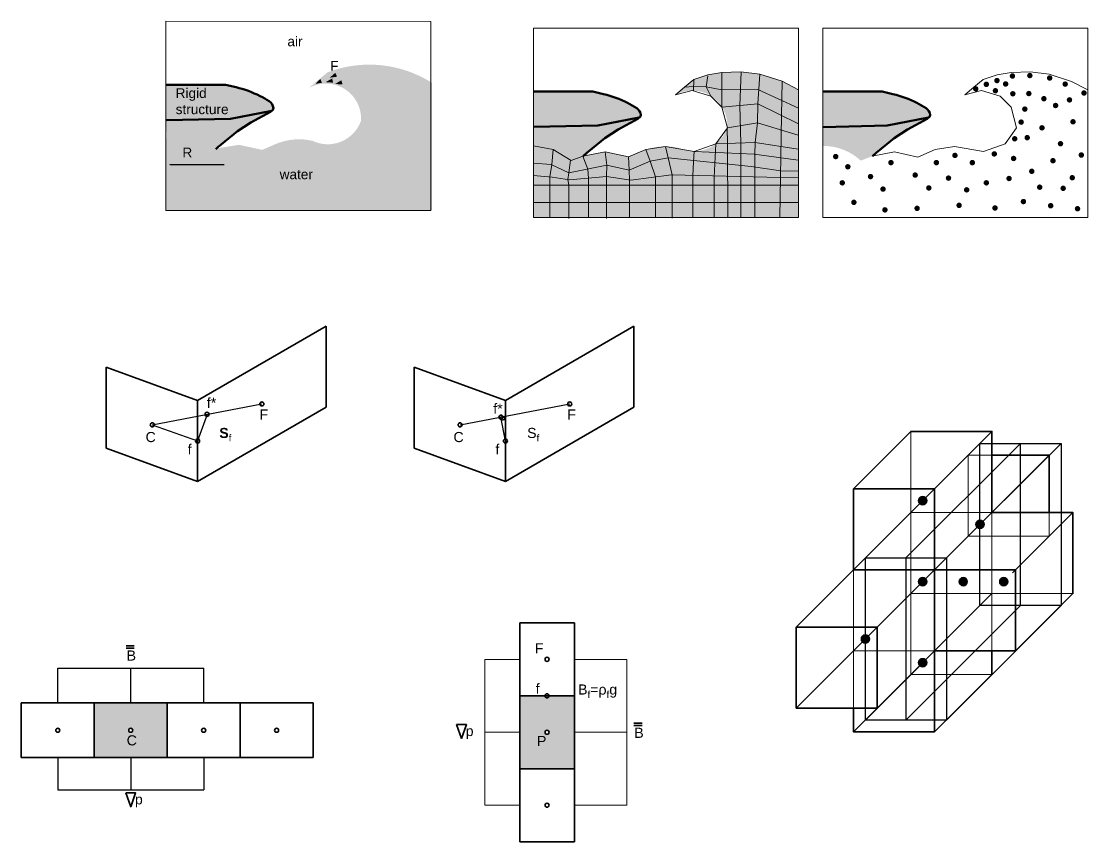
# Model space of a CAD drawing. Header units: millimetres. Extents: x -488.3 to -450.2, y 115.5 to 173.2.
# Drawn here: x -478.89 to -470.12, y 159.35 to 166.1 of the extents above; entities that cross this region are included whole.
import ezdxf

# ---------------------------------------------------------------- set-up
doc = ezdxf.new("R2010")
doc.units = ezdxf.units.MM
doc.linetypes.add('HIDDEN', pattern=[9.524999999999999, 6.35, -3.175])
doc.layers.get('0').update_dxf_attribs({"lineweight": 18})
for name, color, linetype, lineweight in [('CONTINUA FINA', 3, 'Continuous', 18), ('CONTINUA MEDIA', 2, 'Continuous', 25), ('CONTORNO', 4, 'Continuous', 35), ('HIDDED', 6, 'HIDDEN', 18), ('TEXTO', 7, 'Continuous', 15)]:
    doc.layers.add(name, color=color, linetype=linetype, lineweight=lineweight)
doc.styles.get("Standard").update_dxf_attribs({"font": 'arial.ttf'})

msp = doc.modelspace()

# ---------------------------------------------------------------- hatches: boundary and pattern name
at = {"true_color": 0x0000ff}
h = msp.add_hatch(color=5, dxfattribs=at)
h.dxf.hatch_style = 1
edge = h.paths.add_edge_path()
edge.add_line((-475.5148736361631, 164.5481384987381), (-475.5148736361631, 165.5969663026497))
edge.add_arc((-476.0311372687777, 164.7854491727824), 0.9618150500114173, 57.53666589878124, 110.9848109092121)
edge.add_line((-476.3755829026073, 165.6834722213531), (-476.5265814955756, 165.5566927857236))
edge.add_arc((-476.3884725391413, 165.301918485269), 0.2897999793296658, -2.9607769131728787, 118.4613925590049, ccw=False)
edge.add_arc((-476.373046688176, 165.3819897036573), 0.2900028335055259, 244.4997508238171, 340.86948430097294, ccw=False)
edge.add_arc((-476.6092662215535, 164.6416263193419), 0.4913981522174437, 76.90084715506292, 113.4776411006039)
edge.add_line((-476.8050349055356, 165.0923443757526), (-476.9120677102079, 165.0458548441806))
edge.add_line((-476.9120677102079, 165.0458548441806), (-477.1028654707616, 165.0876953535881))
edge.add_line((-477.1028654707616, 165.0876953535881), (-477.2688477010571, 165.0603913671267))
edge.add_line((-477.2688477010571, 165.0603913671267), (-477.3849567434644, 165.0157971950449))
edge.add_line((-477.3849567434643, 165.0157971950449), (-477.3934414295965, 165.0233299160907))
edge.add_arc((-477.6925727943278, 164.6861106940339), 0.4507730882501191, 48.42527082663566, 91.39214262918635)
edge.add_line((-477.7035243634111, 165.1367507280135), (-477.7062830218185, 164.5483021610714))
edge.add_line((-477.7062830218185, 164.5483021610714), (-475.5148736361631, 164.5481384987382))
h = msp.add_hatch(color=150)
h.dxf.hatch_style = 1
edge = h.paths.add_edge_path()
edge.add_line((-472.5017177362174, 164.490343176269), (-472.5017177362174, 165.5391709801805))
edge.add_arc((-473.017981368832, 164.7276538503132), 0.9618150500114174, 57.53666589878124, 110.9848109092121)
edge.add_line((-473.3624270026615, 165.6256768988839), (-473.5134255956298, 165.4988974632545))
edge.add_arc((-473.3753166391955, 165.2441231627999), 0.2897999793296681, -2.9607769131728787, 118.4613925590057, ccw=False)
edge.add_arc((-473.3598907882302, 165.3241943811881), 0.2900028335055218, 244.4997508238163, 340.86948430097254, ccw=False)
edge.add_arc((-473.5961103216078, 164.5838309968728), 0.4913981522174449, 76.90084715506241, 113.4776411006034)
edge.add_line((-473.7918790055898, 165.0345490532835), (-473.8989118102621, 164.9880595217114))
edge.add_line((-473.8989118102621, 164.9880595217114), (-474.0897095708158, 165.029900031119))
edge.add_line((-474.0897095708158, 165.029900031119), (-474.2556918011114, 165.0025960446576))
edge.add_line((-474.2556918011113, 165.0025960446576), (-474.3718008435186, 164.9580018725757))
edge.add_line((-474.3718008435185, 164.9580018725757), (-474.3802855296507, 164.9655345936215))
edge.add_arc((-474.6788863200573, 164.6291930050331), 0.4497644897561175, 48.4016428526304, 90.17463845869324)
edge.add_line((-474.6802572073428, 165.0789554055443), (-474.6830158657501, 164.4905068386023))
edge.add_line((-474.6830158657502, 164.4905068386022), (-472.5017177362174, 164.490343176269))
at = {"true_color": 0x000000}
h = msp.add_hatch(color=18, dxfattribs=at)
h.dxf.hatch_style = 1
h.set_gradient(color2=(99, 100, 102), name='INVHEMISPHERICAL')
h.paths.add_polyline_path([(-476.8344200735651, 165.3672717563641), (-476.8245260338463, 165.376464258587), (-476.819924156865, 165.3893337627614, 0.2222136878987205), (-476.8549071793058, 165.44582064047, 0.02818912165729172), (-476.9293575176617, 165.4887067146656, 0.05892586908149787), (-477.1273246652747, 165.5606415531633), (-477.2147805307893, 165.5811942343921), (-477.7052749749919, 165.5811942343921), (-477.7010587586905, 165.2903952813028), (-477.1737899123131, 165.3016825226682)])
h.paths.add_polyline_path([(-477.1165516674454, 165.1989628600666), (-477.0061099309196, 165.2706823030385), (-476.8443141132839, 165.3580792541412), (-476.8344200735651, 165.3672717563641), (-477.1737899123131, 165.3016825226682), (-477.7010587586905, 165.2903952813028), (-477.6987983940955, 165.1344944425283, -0.1835286250944142), (-477.4002060456071, 165.0210736306055), (-477.3917213594749, 165.0135409095597), (-477.2949638241356, 165.0507027196279, -0.01627675426182498), (-477.2512526590475, 165.0888680961122)])
h = msp.add_hatch(color=18, dxfattribs=at)
h.dxf.hatch_style = 1
h.set_gradient(color2=(99, 100, 102), name='INVHEMISPHERICAL')
h.paths.add_polyline_path([(-473.8111529174968, 165.3111600293387), (-473.801258877778, 165.3203525315615), (-473.7966570007967, 165.333222035736, 0.2222136878987205), (-473.8316400232375, 165.3897089134446, 0.02818912165729172), (-473.9060903615934, 165.4325949876402, 0.05892586908149787), (-474.1040575092064, 165.5045298261379), (-474.191513374721, 165.5250825073667), (-474.6820078189235, 165.5250825073667), (-474.6777916026222, 165.2342835542774), (-474.1505227562447, 165.2455707956427)])
h.paths.add_polyline_path([(-474.093284511377, 165.1428511330412), (-473.9828427748512, 165.214570576013), (-473.8210469572155, 165.3019675271158), (-473.8111529174968, 165.3111600293387), (-474.1505227562447, 165.2455707956427), (-474.6777916026222, 165.2342835542774), (-474.6755312380272, 165.0783827155029, -0.1835286250944142), (-474.3769388895388, 164.9649619035801), (-474.3684542034066, 164.9574291825343), (-474.2716966680672, 164.9945909926025, -0.01627675426182498), (-474.2279855029792, 165.0327563690867)])
h = msp.add_hatch(color=18, dxfattribs=at)
h.dxf.hatch_style = 1
h.set_gradient(color2=(99, 100, 102), name='INVHEMISPHERICAL')
h.paths.add_polyline_path([(-471.4312341171677, 165.3109771438529), (-471.4213400774489, 165.3201696460757), (-471.4167382004676, 165.3330391502502, 0.2222136878987205), (-471.4517212229084, 165.3895260279588, 0.02818912165729172), (-471.5261715612643, 165.4324121021544, 0.05892586908149787), (-471.7241387088773, 165.5043469406521), (-471.8115945743919, 165.5248996218809), (-472.3020890185944, 165.5248996218809), (-472.2978728022931, 165.2341006687916), (-471.7706039559156, 165.2453879101569)])
h.paths.add_polyline_path([(-471.7133657110479, 165.1426682475554), (-471.6029239745221, 165.2143876905272), (-471.4411281568864, 165.30178464163), (-471.4312341171677, 165.3109771438529), (-471.7706039559156, 165.2453879101569), (-472.2978728022931, 165.2341006687916), (-472.2956124376981, 165.0781998300171, -0.1835286250944142), (-471.9970200892097, 164.9647790180943), (-471.9885354030775, 164.9572462970485), (-471.8917778677381, 164.9944081071167, -0.01627675426182498), (-471.84806670265, 165.0325734836009)])
at = {"layer": 'CONTINUA FINA', "true_color": 0x636466}
h = msp.add_hatch(dxfattribs=at)
h.set_pattern_fill('ANGLE', color=251)
h.set_pattern_definition([(0, (0, 0), (0, 6.985), [5.08, -1.905]), (90, (0, 0), (-6.985, 4.277078946022131e-16), [5.08, -1.905])])
h.paths.add_polyline_path([(-476.9817397649296, 163.3464585761159), (-477.3327499700739, 163.3464585761159, -0.05038204448483778), (-477.3317397649296, 163.3364585761159, -0.05038204448498319), (-477.3327499700739, 163.3264585761159), (-476.9817397649296, 163.3264585761159)])
at = {"layer": 'CONTINUA FINA', "true_color": 0x000000}
h = msp.add_hatch(dxfattribs=at)
h.set_pattern_fill('ANGLE', color=18)
h.set_pattern_definition([(0, (0.0949248053080396, 0.682998337902859), (0, 6.985), [5.08, -1.905]), (90, (0.0949248053080396, 0.682998337902859), (-6.985, 4.277078946022131e-16), [5.08, -1.905])])
h.paths.add_polyline_path([(-474.9177964914374, 162.8268992505718), (-474.9227924280262, 162.8530937486336), (-474.948986926088, 162.848097812045), (-474.9439909894992, 162.8219033139831)])
at = {"layer": 'CONTINUA FINA'}
h = msp.add_hatch(color=0, dxfattribs=at)
h.dxf.hatch_style = 1
h.paths.add_polyline_path([(-471.5123272123652, 162.1600636287475, 1), (-471.4456605456984, 162.1600636287475, 1)])
h = msp.add_hatch(color=0, dxfattribs=at)
h.dxf.hatch_style = 1
h.paths.add_polyline_path([(-471.0409226915742, 161.9648014828718, 1), (-470.9742560249074, 161.9648014828718, 1)])
h = msp.add_hatch(color=0, dxfattribs=at)
h.dxf.hatch_style = 1
h.paths.add_polyline_path([(-471.5123272123652, 161.4933969620808, 1), (-471.4456605456984, 161.4933969620808, 1)])
h = msp.add_hatch(color=0, dxfattribs=at)
h.dxf.hatch_style = 1
h.paths.add_polyline_path([(-471.1789938790318, 161.4933969620808, 1), (-471.1123272123652, 161.4933969620808, 1)])
h = msp.add_hatch(color=0, dxfattribs=at)
h.dxf.hatch_style = 1
h.paths.add_polyline_path([(-470.8456605456985, 161.4933969620808, 1), (-470.7789938790318, 161.4933969620808, 1)])
h = msp.add_hatch(color=0, dxfattribs=at)
h.dxf.hatch_style = 1
h.paths.add_polyline_path([(-471.9837317331562, 161.0219924412898, 1), (-471.9170650664896, 161.0219924412898, 1)])
h = msp.add_hatch(color=0, dxfattribs=at)
h.dxf.hatch_style = 1
h.paths.add_polyline_path([(-471.5123272123652, 160.8267302954142, 1), (-471.4456605456984, 160.8267302954142, 1)])
h = msp.add_hatch(color=256, dxfattribs=at)
h.dxf.hatch_style = 1
h.set_gradient(color1=(173, 221, 247))
h.paths.add_polyline_path([(-474.3439916841851, 159.9545931659102), (-474.3439916841851, 160.5545931659101), (-474.793991684185, 160.5545931659101), (-474.793991684185, 159.9545931659102)])
h.paths.add_polyline_path([(-474.5856583508518, 160.2545931659102, -1), (-474.5523250175185, 160.2545931659102, -1)], flags=16)
h = msp.add_hatch(color=256, dxfattribs=at)
h.dxf.hatch_style = 1
h.set_gradient(color1=(173, 221, 247))
h.paths.add_polyline_path([(-477.6939413342833, 160.4962824361707), (-478.2939413342833, 160.4962824361707), (-478.2939413342833, 160.0462824361707), (-477.6939413342833, 160.0462824361707)])
h.paths.add_polyline_path([(-478.01060800095, 160.2712824361707, -1), (-477.9772746676167, 160.2712824361707, -1)], flags=16)
at = {"layer": 'CONTINUA FINA', "true_color": 0x000000}
h = msp.add_hatch(dxfattribs=at)
h.set_pattern_fill('ANGLE', color=18)
h.set_pattern_definition([(0, (-1.886791051955697, -1.836731272484684), (0, 6.985), [5.08, -1.905]), (90, (-1.886791051955697, -1.836731272484684), (-6.985, 4.277078946022131e-16), [5.08, -1.905])])
h.paths.add_polyline_path([(-476.6373818274145, 160.352065847068), (-476.6570277009608, 160.3483188946265), (-476.6532807485193, 160.3286730210801), (-476.6336348749729, 160.3324199735216)])
at = {"layer": 'CONTORNO'}
h = msp.add_hatch(color=150, dxfattribs=at)
h.dxf.hatch_style = 1
h.paths.add_polyline_path([(-470.8907067478069, 165.6162455820458, 1), (-470.845706747807, 165.6162455820458, 1)])
h = msp.add_hatch(color=150, dxfattribs=at)
h.dxf.hatch_style = 1
h.paths.add_polyline_path([(-470.7630649474505, 165.6535790483533, 1), (-470.7180649474506, 165.6535790483533, 1)])
h = msp.add_hatch(color=150, dxfattribs=at)
h.dxf.hatch_style = 1
h.paths.add_polyline_path([(-470.6201451702263, 165.6573203621539, 1), (-470.5751451702264, 165.6573203621539, 1)])
h = msp.add_hatch(color=150, dxfattribs=at)
h.dxf.hatch_style = 1
h.paths.add_polyline_path([(-470.4566925556148, 165.6373603232385, 1), (-470.4116925556149, 165.6373603232385, 1)])
h = msp.add_hatch(color=150, dxfattribs=at)
h.dxf.hatch_style = 1
h.paths.add_polyline_path([(-471.0650468438972, 165.5478009278336, 1), (-471.0200468438973, 165.5478009278336, 1)])
h = msp.add_hatch(color=150, dxfattribs=at)
h.dxf.hatch_style = 1
h.paths.add_polyline_path([(-470.977876795852, 165.5851343941411, 1), (-470.9328767958521, 165.5851343941411, 1)])
h = msp.add_hatch(color=150, dxfattribs=at)
h.dxf.hatch_style = 1
h.paths.add_polyline_path([(-470.9031596006714, 165.5322453168722, 1), (-470.8581596006715, 165.5322453168722, 1)])
h = msp.add_hatch(color=150, dxfattribs=at)
h.dxf.hatch_style = 1
h.paths.add_polyline_path([(-470.8191028243376, 165.5882454823153, 1), (-470.7741028243377, 165.5882454823153, 1)])
h = msp.add_hatch(color=150, dxfattribs=at)
h.dxf.hatch_style = 1
h.paths.add_polyline_path([(-470.6282786186514, 165.5093479950225, 1), (-470.5832786186515, 165.5093479950225, 1)])
h = msp.add_hatch(color=150, dxfattribs=at)
h.dxf.hatch_style = 1
h.paths.add_polyline_path([(-470.3292553325487, 165.5868670022598, 1), (-470.2842553325489, 165.5868670022598, 1)])
h = msp.add_hatch(color=150, dxfattribs=at)
h.dxf.hatch_style = 1
h.paths.add_polyline_path([(-470.1746671231458, 165.5135785837185, 1), (-470.1296671231459, 165.5135785837185, 1)])
h = msp.add_hatch(color=150, dxfattribs=at)
h.dxf.hatch_style = 1
h.paths.add_polyline_path([(-470.7599516757392, 165.5073563393339, 1), (-470.7149516757393, 165.5073563393339, 1)])
h = msp.add_hatch(color=150, dxfattribs=at)
h.dxf.hatch_style = 1
h.paths.add_polyline_path([(-470.5046679970328, 165.4669117848523, 1), (-470.4596679970329, 165.4669117848523, 1)])
h = msp.add_hatch(color=150, dxfattribs=at)
h.dxf.hatch_style = 1
h.paths.add_polyline_path([(-470.2939450571074, 165.4572168296093, 1), (-470.2489450571075, 165.4572168296093, 1)])
h = msp.add_hatch(color=150, dxfattribs=at)
h.dxf.hatch_style = 1
h.paths.add_polyline_path([(-470.661319513477, 165.3812105698161, 1), (-470.6163195134772, 165.3812105698161, 1)])
h = msp.add_hatch(color=150, dxfattribs=at)
h.dxf.hatch_style = 1
h.paths.add_polyline_path([(-470.4081583678345, 165.4109115853911, 1), (-470.3631583678346, 165.4109115853911, 1)])
h = msp.add_hatch(color=150, dxfattribs=at)
h.dxf.hatch_style = 1
h.paths.add_polyline_path([(-470.6914609459876, 165.2740222769667, 1), (-470.6464609459877, 165.2740222769667, 1)])
h = msp.add_hatch(color=150, dxfattribs=at)
h.dxf.hatch_style = 1
h.paths.add_polyline_path([(-470.2649504429023, 165.277133399159, 1), (-470.2199504429024, 165.277133399159, 1)])
h = msp.add_hatch(color=150, dxfattribs=at)
h.dxf.hatch_style = 1
h.paths.add_polyline_path([(-470.5202341216086, 165.2273554440824, 1), (-470.4752341216088, 165.2273554440824, 1)])
h = msp.add_hatch(color=150, dxfattribs=at)
h.dxf.hatch_style = 1
h.paths.add_polyline_path([(-470.7443856291569, 165.1371329345242, 1), (-470.6993856291571, 165.1371329345242, 1)])
h = msp.add_hatch(color=150, dxfattribs=at)
h.dxf.hatch_style = 1
h.paths.add_polyline_path([(-470.6416495345296, 165.1464663011011, 1), (-470.5966495345297, 165.1464663011011, 1)])
h = msp.add_hatch(color=150, dxfattribs=at)
h.dxf.hatch_style = 1
h.paths.add_polyline_path([(-470.3676865375296, 165.0966883800426, 1), (-470.3226865375298, 165.0966883800426, 1)])
h = msp.add_hatch(color=150, dxfattribs=at)
h.dxf.hatch_style = 1
h.paths.add_polyline_path([(-472.2169366307903, 164.9909102595229, 1), (-472.1719366307905, 164.9909102595229, 1)])
h = msp.add_hatch(color=150, dxfattribs=at)
h.dxf.hatch_style = 1
h.paths.add_polyline_path([(-471.2362736682761, 165.0002436260998, 1), (-471.1912736682762, 165.0002436260998, 1)])
h = msp.add_hatch(color=150, dxfattribs=at)
h.dxf.hatch_style = 1
h.paths.add_polyline_path([(-470.9124992598182, 165.012688114869, 1), (-470.8674992598183, 165.012688114869, 1)])
h = msp.add_hatch(color=150, dxfattribs=at)
h.dxf.hatch_style = 1
h.paths.add_polyline_path([(-470.1964596351571, 165.0033547482921, 1), (-470.1514596351572, 165.0033547482921, 1)])
h = msp.add_hatch(color=150, dxfattribs=at)
h.dxf.hatch_style = 1
h.paths.add_polyline_path([(-472.1173137298807, 164.9069099943493, 1), (-472.0723137298808, 164.9069099943493, 1)])
h = msp.add_hatch(color=150, dxfattribs=at)
h.dxf.hatch_style = 1
h.paths.add_polyline_path([(-471.7624071502647, 164.9411323384645, 1), (-471.7174071502648, 164.9411323384645, 1)])
h = msp.add_hatch(color=150, dxfattribs=at)
h.dxf.hatch_style = 1
h.paths.add_polyline_path([(-471.3888212523551, 164.9411323384645, 1), (-471.3438212523552, 164.9411323384645, 1)])
h = msp.add_hatch(color=150, dxfattribs=at)
h.dxf.hatch_style = 1
h.paths.add_polyline_path([(-471.0930658213375, 164.9411323384645, 1), (-471.0480658213376, 164.9411323384645, 1)])
h = msp.add_hatch(color=150, dxfattribs=at)
h.dxf.hatch_style = 1
h.paths.add_polyline_path([(-470.7537252883037, 164.9753546485615, 1), (-470.7087252883039, 164.9753546485615, 1)])
h = msp.add_hatch(color=150, dxfattribs=at)
h.dxf.hatch_style = 1
h.paths.add_polyline_path([(-470.4299508018522, 164.9566879154078, 1), (-470.3849508018523, 164.9566879154078, 1)])
h = msp.add_hatch(color=150, dxfattribs=at)
h.dxf.hatch_style = 1
h.paths.add_polyline_path([(-471.9305207809259, 164.826020851368, 1), (-471.885520780926, 164.826020851368, 1)])
h = msp.add_hatch(color=150, dxfattribs=at)
h.dxf.hatch_style = 1
h.paths.add_polyline_path([(-471.5631613484454, 164.8384653401371, 1), (-471.5181613484455, 164.8384653401371, 1)])
h = msp.add_hatch(color=150, dxfattribs=at)
h.dxf.hatch_style = 1
h.paths.add_polyline_path([(-471.2891983514454, 164.8135763625988, 1), (-471.2441983514456, 164.8135763625988, 1)])
h = msp.add_hatch(color=150, dxfattribs=at)
h.dxf.hatch_style = 1
h.paths.add_polyline_path([(-470.7910838468972, 164.8104652404065, 1), (-470.7460838468974, 164.8104652404065, 1)])
h = msp.add_hatch(color=150, dxfattribs=at)
h.dxf.hatch_style = 1
h.paths.add_polyline_path([(-470.6042908979424, 164.8695765280419, 1), (-470.5592908979426, 164.8695765280419, 1)])
h = msp.add_hatch(color=150, dxfattribs=at)
h.dxf.hatch_style = 1
h.paths.add_polyline_path([(-470.2711768303377, 164.8166874847911, 1), (-470.2261768303379, 164.8166874847911, 1)])
h = msp.add_hatch(color=150, dxfattribs=at)
h.dxf.hatch_style = 1
h.paths.add_polyline_path([(-472.1629968187686, 164.7749571457034, 1), (-472.1179968187687, 164.7749571457034, 1)])
h = msp.add_hatch(color=150, dxfattribs=at)
h.dxf.hatch_style = 1
h.paths.add_polyline_path([(-472.1629968187686, 164.7749571457034, 1), (-472.1179968187687, 164.7749571457034, 1)])
h = msp.add_hatch(color=150, dxfattribs=at)
h.dxf.hatch_style = 1
h.paths.add_polyline_path([(-471.8277846862985, 164.7233538530406, 1), (-471.7827846862987, 164.7233538530406, 1)])
h = msp.add_hatch(color=150, dxfattribs=at)
h.dxf.hatch_style = 1
h.paths.add_polyline_path([(-471.4510855946712, 164.7326872196174, 1), (-471.4060855946714, 164.7326872196174, 1)])
h = msp.add_hatch(color=150, dxfattribs=at)
h.dxf.hatch_style = 1
h.paths.add_polyline_path([(-470.9779447744584, 164.7748577251108, 1), (-470.9329447744586, 164.7748577251108, 1)])
h = msp.add_hatch(color=150, dxfattribs=at)
h.dxf.hatch_style = 1
h.paths.add_polyline_path([(-470.9779447744584, 164.7748577251108, 1), (-470.9329447744586, 164.7748577251108, 1)])
h = msp.add_hatch(color=150, dxfattribs=at)
h.dxf.hatch_style = 1
h.paths.add_polyline_path([(-470.9779447744584, 164.7748577251108, 1), (-470.9329447744586, 164.7748577251108, 1)])
h = msp.add_hatch(color=150, dxfattribs=at)
h.dxf.hatch_style = 1
h.paths.add_polyline_path([(-470.5389133619086, 164.738909464002, 1), (-470.4939133619087, 164.738909464002, 1)])
h = msp.add_hatch(color=150, dxfattribs=at)
h.dxf.hatch_style = 1
h.paths.add_polyline_path([(-470.3458940255184, 164.7295760974252, 1), (-470.3008940255185, 164.7295760974252, 1)])
h = msp.add_hatch(color=150, dxfattribs=at)
h.dxf.hatch_style = 1
h.paths.add_polyline_path([(-471.1397640390778, 164.717131608656, 1), (-471.0947640390779, 164.717131608656, 1)])
h = msp.add_hatch(color=150, dxfattribs=at)
h.dxf.hatch_style = 1
h.paths.add_polyline_path([(-472.0675023184227, 164.6144646103287, 1), (-472.0225023184228, 164.6144646103287, 1)])
h = msp.add_hatch(color=150, dxfattribs=at)
h.dxf.hatch_style = 1
h.paths.add_polyline_path([(-471.8122186397163, 164.552242200501, 1), (-471.7672186397164, 164.552242200501, 1)])
h = msp.add_hatch(color=150, dxfattribs=at)
h.dxf.hatch_style = 1
h.paths.add_polyline_path([(-471.5475953018632, 164.5646866892702, 1), (-471.5025953018633, 164.5646866892702, 1)])
h = msp.add_hatch(color=150, dxfattribs=at)
h.dxf.hatch_style = 1
h.paths.add_polyline_path([(-471.2020283034003, 164.5895756668085, 1), (-471.1570283034004, 164.5895756668085, 1)])
h = msp.add_hatch(color=150, dxfattribs=at)
h.dxf.hatch_style = 1
h.paths.add_polyline_path([(-470.9062728723827, 164.5677978114625, 1), (-470.8612728723829, 164.5677978114625, 1)])
h = msp.add_hatch(color=150, dxfattribs=at)
h.dxf.hatch_style = 1
h.paths.add_polyline_path([(-470.672781627694, 164.6206868547133, 1), (-470.6277816276942, 164.6206868547133, 1)])
h = msp.add_hatch(color=150, dxfattribs=at)
h.dxf.hatch_style = 1
h.paths.add_polyline_path([(-470.4486301201457, 164.5864645446162, 1), (-470.4036301201459, 164.5864645446162, 1)])
h = msp.add_hatch(color=150, dxfattribs=at)
h.dxf.hatch_style = 1
h.paths.add_polyline_path([(-470.2275918063151, 164.5615755670779, 1), (-470.1825918063153, 164.5615755670779, 1)])

# ---------------------------------------------------------------- linework, layer by layer
at = {"color": 18, "true_color": 0x000000}
for p, q in [((-472.8179245805596, 165.6678783385816), (-472.8362189479701, 165.4254508382611)), ((-473.3643433118525, 165.5683784098378), (-473.4379262991457, 165.5617144910278)), ((-473.2592746047007, 165.5648289820163), (-473.3643433118525, 165.5683784098378)), ((-473.1304245805596, 165.5403967783693), (-473.2592746047007, 165.5648289820163))]:
    msp.add_line(p, q, dxfattribs=at)
for points in [[(-477.7049036926148, 166.1034808753908), (-475.5249848922857, 166.103297989905), (-475.5249848922857, 164.5458629901004), (-477.7049036926148, 164.5460458755862)], [(-474.6816365365465, 166.0473691483654), (-472.5017177362174, 166.0471862628796), (-472.5017177362174, 164.489751263075), (-474.6816365365465, 164.4899341485608)], [(-472.3017177362174, 166.0471862628796), (-470.1217989358883, 166.0470033773938), (-470.1217989358883, 164.4895683775892), (-472.3017177362174, 164.489751263075)]]:
    msp.add_lwpolyline(points, close=True, dxfattribs=at)
for points in [[(-473.3624270026615, 165.6251042088425), (-473.4379262991457, 165.5617144910278), (-473.5134255956298, 165.498324773213)], [(-473.3624270026615, 165.6251042088425), (-473.3655322067499, 165.5331852305158)], [(-472.5017177362174, 165.5391709801805), (-472.6346078698189, 165.609833514377), (-472.8179245805596, 165.668451028623), (-472.9737299345503, 165.6884439640115), (-473.1304245805596, 165.6828580132075), (-473.2452769390692, 165.6622132235695), (-473.3624270026615, 165.6256768988839)], [(-473.2206764802774, 165.4886432088182), (-473.2592746047007, 165.5648289820163), (-473.2464257916106, 165.6536947660043)], [(-473.1304245805596, 165.6822853231661), (-473.1304245805596, 165.3985082335726)], [(-472.9735852641525, 165.6878646152332), (-472.9833217642649, 165.4119795359168)], [(-473.5134255956298, 165.498324773213), (-473.3753166391955, 165.5333504520881), (-473.2206764802774, 165.4886432088182), (-473.1304245805596, 165.3985082335726), (-473.0859035056035, 165.228581634328), (-473.1799592312549, 165.0961875726736), (-473.3598907882302, 165.0336188576412), (-473.5961103216078, 165.0746564590488), (-473.7554245805596, 165.0481143177609), (-473.8989118102621, 164.98748683167), (-474.0897095708158, 165.0293273410775), (-474.2750433081792, 164.9945909926025)], [(-473.1304245805596, 165.5403967783693), (-472.8362189479701, 165.5432639065465), (-472.5011166273006, 165.3894520754646)], [(-472.6346078698189, 165.6092608243356), (-472.63924895406, 165.3276910987684), (-472.653071609038, 164.4890850820184)], [(-473.1304245805596, 165.3985082335726), (-472.8362189479701, 165.4254508382611), (-472.5017625257221, 165.2594541193623)], [(-472.9833217642649, 165.4119795359168), (-472.9742261256544, 165.1022287979208), (-472.9742261256544, 164.4898204154227)], [(-472.8362189479701, 165.4254508382611), (-472.8369833524013, 165.2671601451154), (-472.8563885326357, 165.1056890258698), (-472.8608132197714, 165.0104357909569), (-472.8608132197714, 164.4898204154227)], [(-473.0886557981494, 165.2281550744601), (-473.0848626528072, 165.0989800248118), (-473.0820190335296, 164.4870916413871)], [(-473.0859035056035, 165.2285816343281), (-472.8369833524013, 165.2671601451154), (-472.5022190925197, 165.1675623473266)], [(-473.1799592312549, 165.0961875726735), (-473.1948352226632, 164.8215942077772), (-473.1948352226632, 164.4898204154227)], [(-473.1799592312549, 165.0961875726735), (-472.8563885326357, 165.1056890258698), (-472.5027955704284, 165.0515364408274)], [(-474.6816365365465, 165.0783827155029), (-474.5191737210603, 165.0490724311324), (-474.3718008435185, 164.9574291825343), (-474.2750433081792, 164.9945909926025)], [(-474.5191737210603, 165.0490724311324), (-474.5294295792191, 164.9244120333738), (-474.5451484704316, 164.8241038084434), (-474.5451484704316, 164.7557066400803), (-474.5451484704316, 164.6131211817116), (-474.5451484704316, 164.4898204154227)], [(-474.0897095708158, 165.0293273410775), (-474.0783033088874, 164.9194888407511), (-474.0797026555106, 164.8267145438689), (-474.0797026555106, 164.7557066400803), (-474.0797026555106, 164.6131211817116), (-474.079095426297, 164.4824579439212)], [(-473.7554245805596, 165.0481143177609), (-473.7218776848107, 164.9523567200505), (-473.6766292409809, 164.8231977566184), (-473.6766292409809, 164.7557066400803), (-473.6766292409809, 164.6131211817116), (-473.6766292409809, 164.4898204154227)], [(-473.5961103216078, 165.0746564590488), (-473.5738240084419, 164.9797466194666), (-473.5410921014223, 164.8403525428718), (-473.5410921014223, 164.7557066400803), (-473.5410921014223, 164.6131211817116), (-473.5404965044651, 164.4849609662346)], [(-473.3598907882302, 165.0336188576412), (-473.3638675695228, 164.9480079949868), (-473.3693006772415, 164.8310458076159), (-473.3693006772415, 164.7557066400803), (-473.3693006772415, 164.6131211817116), (-473.3693006772415, 164.4898204154227)], [(-473.3598907882302, 165.0336188576412), (-472.8650387266847, 165.0106320734884), (-472.5032458739641, 164.9609052559042)], [(-474.6801127337573, 164.9368087935932), (-474.5361730422724, 164.9249668206344), (-474.3908611617326, 164.8564920422974), (-474.0783033088874, 164.9194888407511), (-473.894607111341, 164.8784039618303), (-473.7218776848107, 164.9523567200505), (-473.5738240084419, 164.9797466194666), (-472.8911968332278, 164.9080361721923), (-472.6467353480526, 164.8734994072323), (-472.5036948929094, 164.8705326165067)], [(-474.3760431865847, 164.9611955430572), (-474.3908611617326, 164.8564920422974), (-474.3986928707504, 164.8011533510862), (-474.3906552891618, 164.7557066400803), (-474.3893787235198, 164.4810159692255)], [(-474.2750433081792, 164.9945909926025), (-474.23458223531, 164.8879904415243), (-474.2277228499794, 164.8131482908721), (-474.2277228499794, 164.7557066400803), (-474.2277228499794, 164.6131211817116), (-474.2277228499794, 164.4898204154227)], [(-473.8989118102621, 164.98748683167), (-473.894607111341, 164.8784039618303), (-473.8914333685111, 164.7979799920294), (-473.8914333685111, 164.7557066400803), (-473.8914333685111, 164.6131211817116), (-473.8914333685111, 164.4898204154227)], [(-474.6810105764882, 164.8338727784145), (-474.5262263017647, 164.8211385928693), (-474.3838968628934, 164.7988347292778), (-474.0797026555106, 164.8267145438689), (-473.8787669528512, 164.7960467835746), (-473.5466649746296, 164.8406544511644), (-472.6488798039555, 164.8178756898684), (-472.5039723861586, 164.8146824177235)], [(-474.6816923679775, 164.7557066400803), (-472.5042654089324, 164.7557066400803)], [(-474.6829360465588, 164.6131211817116), (-472.5049738487053, 164.6131211817116)]]:
    msp.add_lwpolyline(points, dxfattribs=at)
at = {"color": 150, "linetype": 'HIDDEN'}
for points in [[(-470.9825082023324, 165.6249213233567), (-471.0580074988166, 165.561531605542), (-471.1335067953007, 165.4981418877272)], [(-470.1217989358883, 165.5389880946947), (-470.2546890694898, 165.6096506288912), (-470.4380057802305, 165.6682681431372), (-470.5938111342212, 165.6882610785257), (-470.7505057802305, 165.6826751277217), (-470.8653581387401, 165.6620303380837), (-470.9825082023324, 165.6254940133981)], [(-471.1335067953007, 165.4981418877272), (-470.9953978388664, 165.5331675666023), (-470.8407576799483, 165.4884603233324), (-470.7505057802305, 165.3983253480868), (-470.7059847052744, 165.2283987488422), (-470.8000404309258, 165.0960046871878), (-470.9799719879011, 165.0334359721554), (-471.2161915212787, 165.074473573563), (-471.3755057802305, 165.0479314322751), (-471.518993009933, 164.9873039461842), (-471.7097907704867, 165.0291444555917), (-471.8951245078501, 164.9944081071167)]]:
    msp.add_lwpolyline(points, dxfattribs=at)
at = {"color": 18, "lineweight": 50, "true_color": 0x000000}
for points in [[(-477.2147805307893, 165.5811942343921), (-477.7052749749919, 165.5811942343921)], [(-474.191513374721, 165.5250825073667), (-474.6820078189235, 165.5250825073667)], [(-471.8115945743919, 165.5248996218809), (-472.3020890185944, 165.5248996218809)], [(-476.8344200735651, 165.3672717563641), (-476.8344200735651, 165.3672717563641), (-477.1737899123131, 165.3016825226682), (-477.7010572213266, 165.2902892469368), (-477.7010572213266, 165.2902892469368)], [(-473.8111529174968, 165.3111600293387), (-473.8111529174968, 165.3111600293387), (-474.1505227562447, 165.2455707956427), (-474.6777900652583, 165.2341775199114), (-474.6777900652583, 165.2341775199114)], [(-471.4312341171677, 165.3109771438529), (-471.4312341171677, 165.3109771438529), (-471.7706039559156, 165.2453879101569), (-472.2978712649291, 165.2339946344256), (-472.2978712649291, 165.2339946344256)]]:
    msp.add_lwpolyline(points, dxfattribs=at)
for points in [[(-477.2147805307893, 165.5811942343921), (-477.1273246652747, 165.5606415531633, -0.05892586908152004), (-476.9293575176616, 165.4887067146656, -0.02818912165726741), (-476.8549071793058, 165.44582064047, -0.2222136878987322), (-476.819924156865, 165.3893337627614), (-476.8245260338463, 165.376464258587), (-476.8443141132839, 165.3580792541412), (-477.0061099309196, 165.2706823030385), (-477.1165516674454, 165.1989628600666), (-477.2512526590475, 165.0888680961122, 0.01627675426182605), (-477.2949638241356, 165.0507027196279)], [(-474.191513374721, 165.5250825073667), (-474.1040575092064, 165.5045298261379, -0.05892586908152004), (-473.9060903615933, 165.4325949876402, -0.02818912165726741), (-473.8316400232375, 165.3897089134446, -0.2222136878987322), (-473.7966570007967, 165.333222035736), (-473.801258877778, 165.3203525315615), (-473.8210469572155, 165.3019675271158), (-473.9828427748512, 165.214570576013), (-474.093284511377, 165.1428511330412), (-474.2279855029792, 165.0327563690867, 0.01627675426182605), (-474.2716966680672, 164.9945909926025)], [(-471.8115945743919, 165.5248996218809), (-471.7241387088773, 165.5043469406521, -0.05892586908152004), (-471.5261715612642, 165.4324121021544, -0.02818912165726741), (-471.4517212229084, 165.3895260279588, -0.2222136878987322), (-471.4167382004676, 165.3330391502502), (-471.4213400774489, 165.3201696460757), (-471.4411281568864, 165.30178464163), (-471.6029239745221, 165.2143876905272), (-471.7133657110479, 165.1426682475554), (-471.84806670265, 165.0325734836009, 0.01627675426182605), (-471.8917778677381, 164.9944081071167)]]:
    msp.add_lwpolyline(points, format="xyb", dxfattribs=at)
at = {"layer": 'CONTINUA FINA'}
for points in [[(-476.2478119525649, 165.7003580185543, 0, 0, 0), (-476.2478119525649, 165.7003580185543, 0, 0, 0.1619162370193313), (-476.427255791007, 165.6121968248734, 0.03515625, 0, 0.09575958652179682), (-476.4723700119774, 165.5872929971515, 0, 0, 1.694366207100848)], [(-476.1038618782604, 165.6880771180533, 0, 0, 0), (-476.1038618782604, 165.6880771180533, 0, 0, 0.1474905893534793), (-476.3037692875805, 165.6638537381875, 0.03515625, 0, 0.003554620780018609), (-476.35690749202, 165.6396432253063, 0, 0, 1.694366207100848)], [(-476.1653368024491, 165.6558169012009, 0, 0, 0), (-476.1653368024491, 165.6558169012009, 0, 0, 0.1090760985462744), (-476.3330987562119, 165.6162043907616, 0.03515625, 0, 0.003554620780018609), (-476.3900374945993, 165.6032507126785, 0, 0, 1.694366207100848)], [(-476.1302193612449, 165.6057978419074, 0, 0, 0), (-476.1302193612449, 165.6057978419074, 0, 0, 0.1595339273255482), (-476.2565361136304, 165.6022851887317, 0.03515625, 0, 0.003554620780018609), (-476.3129290341665, 165.5871307762248, 0, 0, 1.694366207100848)], [(-477.2250880354293, 164.9239729462404, 0.01171875, 0.01171875, 0), (-477.6157312537911, 164.9239729462404, 0.0390625, 0, 0), (-477.6833997625702, 164.9239729462404, 0, 0, 0)]]:
    msp.add_lwpolyline(points, format="xyseb", dxfattribs=at)
at = {"layer": 'CONTINUA MEDIA', "linetype": 'HIDDEN'}
for p, q in [((-477.8169411408737, 162.7841300179824), (-476.9153942735445, 162.956077232642)), ((-475.2843803458722, 162.7841300179824), (-474.3828334785429, 162.956077232642)), ((-477.8169411408737, 162.7841300179824), (-477.4439411555628, 162.6509205480293)), ((-478.5939413342834, 160.4962824361707), (-478.5939413342834, 160.7833769429301)), ((-477.9939413342834, 160.4962824361707), (-477.9939413342834, 160.7833769429301)), ((-477.3939413342833, 160.4962824361707), (-477.3939413342833, 160.7833769429301)), ((-478.5939413342834, 160.0462824361707), (-478.5939413342834, 159.7807929112)), ((-477.9939413342834, 160.0462824361707), (-477.9939413342834, 159.7807929112)), ((-477.3939413342833, 160.0462824361707), (-477.3939413342833, 159.7807929112))]:
    msp.add_line(p, q, dxfattribs=at)
at = {"layer": 'CONTINUA MEDIA', "color": 11, "true_color": 0xf27172}
for p, q in [((-477.3661677072091, 162.8701036253122), (-477.4439411555628, 162.6509205480293)), ((-474.9113803605612, 162.6509205480293), (-474.948986926088, 162.848097812045))]:
    msp.add_line(p, q, dxfattribs=at)
at = {"layer": 'CONTINUA MEDIA'}
for p, q in [((-471.0075893582409, 162.6314681495385), (-471.9503983998229, 161.6886591079564)), ((-470.6742560249075, 162.6314681495385), (-471.6170650664896, 161.6886591079564)), ((-470.3409226915741, 162.6314681495385), (-471.2837317331562, 161.6886591079564)), ((-470.6742560249075, 161.2981348162052), (-470.6742560249075, 162.6314681495385)), ((-471.6170650664896, 161.6886591079564), (-471.6170650664896, 160.3553257746231)), ((-471.0075893582409, 161.2981348162052), (-471.9503983998229, 160.3553257746231)), ((-471.6170650664896, 160.3553257746231), (-470.6742560249075, 161.2981348162052)), ((-470.3409226915741, 161.2981348162052), (-471.2837317331562, 160.3553257746231))]:
    msp.add_line(p, q, dxfattribs=at)
for points in [[(-471.0075893582409, 162.6314681495385), (-470.3409226915741, 162.6314681495385), (-470.3409226915741, 161.2981348162052), (-471.0075893582409, 161.2981348162052)], [(-471.9503983998229, 161.6886591079564), (-471.2837317331562, 161.6886591079564), (-471.2837317331562, 160.3553257746231), (-471.9503983998229, 160.3553257746231)]]:
    msp.add_lwpolyline(points, close=True, dxfattribs=at)
at = {"layer": 'CONTINUA MEDIA', "color": 1}
for points in [[(-471.4789938790317, 160.8267302954142, 0, 0, 0), (-471.4789938790317, 162.0579962691909, 0.04000000000000001, 0, 0), (-471.4789938790317, 162.1600636287475, 0, 0, 0)], [(-471.0075893582409, 161.9648014828718, 0, 0, 0), (-471.8782258777426, 161.09416496337, 0.04000000000000001, 0, 0), (-471.9503983998229, 161.0219924412898, 0, 0, 0)], [(-471.4789938790317, 161.4933969620808, 0, 0, 0), (-470.9143945719217, 161.4933969620808, 0.04000000000000001, 0, 0), (-470.8123272123651, 161.4933969620808, 0, 0, 0)], [(-474.2559432821956, 160.4841046244978, 0, 0, 0), (-474.2559432821956, 160.3429547977203, 0.04000000000000001, 0, 0), (-474.2559432821956, 160.2808297220947, 0, 0, 0)], [(-478.4350911610609, 160.2712824361707, 0, 0, 0), (-478.1527915075059, 160.2712824361707, 0.02000000000000001, 0, 0), (-478.121728969693, 160.2712824361707, 0, 0, 0)], [(-477.8350911610609, 160.2712824361707, 0, 0, 0), (-477.5527915075058, 160.2712824361707, 0.02000000000000001, 0, 0), (-477.5217289696931, 160.2712824361707, 0, 0, 0)], [(-477.235091161061, 160.2712824361707, 0, 0, 0), (-476.9527915075058, 160.2712824361707, 0.02000000000000001, 0, 0), (-476.921728969693, 160.2712824361707, 0, 0, 0)]]:
    msp.add_lwpolyline(points, format="xyseb", dxfattribs=at)
at = {"layer": 'CONTINUA MEDIA'}
msp.add_lwpolyline([(-474.5689916841851, 160.2545931659102, 0, 0, 0), (-474.5689916841851, 160.7924680902845, 0.04000000000000001, 0, 0), (-474.5689916841851, 160.8545931659101, 0, 0, 0)], format="xyseb", dxfattribs=at)
at = {"layer": 'CONTINUA MEDIA', "linetype": 'HIDDEN'}
for points in [[(-478.5939413342834, 160.7833769429301), (-477.3939413342833, 160.7833769429301)], [(-478.5939413342834, 159.7807929112), (-477.3939413342833, 159.7807929112)]]:
    msp.add_lwpolyline(points, dxfattribs=at)
at = {"layer": 'CONTORNO'}
for p, q in [((-476.386847391526, 163.594567250588), (-476.386847391526, 162.9279005839213)), ((-473.8542865965244, 163.594567250588), (-473.8542865965244, 162.9279005839213)), ((-478.1956952521915, 163.2578699960232), (-478.1956952521915, 162.5912033293565)), ((-475.6631344571899, 163.2578699960232), (-475.6631344571899, 162.5912033293565)), ((-477.4439411555628, 162.9842538813627), (-477.4439411555628, 162.317587214696)), ((-474.9113803605612, 162.9842538813627), (-474.9113803605612, 162.317587214696)), ((-471.381362806094, 162.2576947016852), (-472.0480294727607, 162.2576947016852)), ((-472.0480294727607, 162.2576947016852), (-472.0480294727607, 161.5910280350186)), ((-471.381362806094, 161.5910280350186), (-471.381362806094, 162.2576947016852)), ((-471.381362806094, 161.5910280350186), (-472.0480294727607, 161.5910280350186)), ((-472.5194339935517, 161.1196235142276), (-472.5194339935517, 160.4529568475609)), ((-471.852767326885, 160.4529568475609), (-471.852767326885, 161.1196235142276)), ((-478.0323477550983, 160.965493153335), (-477.9657885386131, 160.965493153335)), ((-478.0323477550983, 160.9471006677529), (-477.9657885386131, 160.9471006677529)), ((-471.852767326885, 160.4529568475609), (-471.381362806094, 160.9243613683519)), ((-472.5194339935517, 160.4529568475609), (-471.852767326885, 160.4529568475609)), ((-473.8544210861277, 160.3300218415116), (-473.7878618696426, 160.3300218415116)), ((-473.8544210861277, 160.3116293559295), (-473.7878618696426, 160.3116293559295))]:
    msp.add_line(p, q, dxfattribs=at)
for points in [[(-477.4439411555628, 162.9842538813627), (-476.386847391526, 163.594567250588)], [(-474.9113803605612, 162.9842538813627), (-473.8542865965244, 163.594567250588)], [(-477.4439411555628, 162.9842538813627), (-478.1956952521915, 163.2578699960232)], [(-474.9113803605612, 162.9842538813627), (-475.6631344571899, 163.2578699960232)], [(-477.4439411555628, 162.317587214696), (-476.386847391526, 162.9279005839213)], [(-474.9113803605612, 162.317587214696), (-473.8542865965244, 162.9279005839213)], [(-472.0480294727607, 162.2576947016852), (-471.5766249519697, 162.7290992224763), (-470.9099582853029, 162.7290992224763), (-471.381362806094, 162.2576947016852)], [(-470.9099582853029, 162.7290992224763), (-470.9099582853029, 162.0624325558096)], [(-477.4439411555628, 162.317587214696), (-478.1956952521915, 162.5912033293565)], [(-474.9113803605612, 162.317587214696), (-475.6631344571899, 162.5912033293565)], [(-470.9099582853029, 162.5338370766007), (-470.4385537645119, 162.5338370766007), (-470.4385537645119, 162.0624325558096)], [(-470.2432916186363, 162.0624325558096), (-470.9099582853029, 162.0624325558096), (-471.381362806094, 161.5910280350186)], [(-470.7146961394273, 160.9243613683519), (-470.2432916186363, 161.395765889143), (-470.2432916186363, 162.0624325558096), (-470.7398576363216, 161.5658665381243)], [(-472.0480294727607, 161.5910280350186), (-472.5194339935517, 161.1196235142276), (-471.852767326885, 161.1196235142276), (-471.381362806094, 161.5910280350186), (-471.381362806094, 160.2576947016852)], [(-471.381362806094, 161.5910280350186), (-470.7146961394273, 161.5910280350186), (-470.7146961394273, 160.9243613683519), (-471.381362806094, 160.9243613683519)], [(-474.793991684185, 161.1545931659102), (-474.793991684185, 159.3545931659102)], [(-474.3439916841851, 161.1545931659102), (-474.793991684185, 161.1545931659102)], [(-474.3439916841851, 161.1545931659102), (-474.3439916841851, 159.3545931659102)], [(-471.381362806094, 160.2576947016852), (-470.9099582853029, 160.7290992224763), (-470.9099582853029, 160.9243613683519)], [(-474.3439916841851, 160.5545931659101), (-474.793991684185, 160.5545931659101)], [(-478.8939413342833, 160.4962824361707), (-476.4939413342834, 160.4962824361707)], [(-478.8939413342833, 160.4962824361707), (-478.8939413342833, 160.0462824361707)], [(-478.2939413342833, 160.4962824361707), (-478.2939413342833, 160.0462824361707)], [(-477.6939413342833, 160.4962824361707), (-477.6939413342833, 160.0462824361707)], [(-477.0939413342834, 160.4962824361707), (-477.0939413342834, 160.0462824361707)], [(-476.4939413342834, 160.4962824361707), (-476.4939413342834, 160.0462824361707)], [(-471.381362806094, 160.2576947016852), (-472.0480294727607, 160.2576947016852), (-472.0480294727607, 160.4529568475609)], [(-475.3131132093193, 160.3174726029043), (-475.2331132093193, 160.3174726029043), (-475.2731132093193, 160.2042754881194), (-475.3131132093193, 160.3174726029043)], [(-478.8939413342833, 160.0462824361707), (-476.4939413342834, 160.0462824361707)], [(-474.3439916841851, 159.9545931659102), (-474.793991684185, 159.9545931659102)], [(-478.0340075256864, 159.7553123515837), (-477.9540075256864, 159.7553123515837), (-477.9940075256864, 159.6421152367989), (-478.0340075256864, 159.7553123515837)], [(-474.3439916841851, 159.3545931659102), (-474.793991684185, 159.3545931659102)]]:
    msp.add_lwpolyline(points, dxfattribs=at)
for points in [[(-477.8169411408737, 162.7841300179824, 0, 0, 0), (-477.7226508453734, 162.8021135020011, 0, 0, 0), (-477.6564095280013, 162.8147473543611, 0.02666666666666666, 0, 0), (-477.6171177809087, 162.8222412592445, 0, 0, 0)], [(-475.2843803458722, 162.7841300179824, 0, 0, 0), (-475.1900900503718, 162.8021135020011, 0, 0, 0), (-475.1238487329999, 162.8147473543611, 0.02666666666666666, 0, 0), (-475.0845569859072, 162.8222412592445, 0, 0, 0)], [(-477.4439411555628, 162.6509205480293, 0, 0, 0), (-477.3479512314926, 162.6509205480293, 0, 0, 0), (-477.2805158820635, 162.6509205480293, 0.02666666666666667, 0, 0), (-477.2405158820636, 162.6509205480293, 0, 0, 0)], [(-474.9113803605612, 162.6509205480293, 0, 0, 0), (-474.815390436491, 162.6509205480293, 0, 0, 0), (-474.7479550870619, 162.6509205480293, 0.02666666666666667, 0, 0), (-474.707955087062, 162.6509205480293, 0, 0, 0)]]:
    msp.add_lwpolyline(points, format="xyseb", dxfattribs=at)
msp.add_lwpolyline([(-474.948986926088, 162.848097812045), (-474.9439909894992, 162.8219033139831), (-474.9177964914374, 162.8268992505718), (-474.9227924280262, 162.8530937486336)], close=True, dxfattribs=at)
for centre, radius in [((-476.9153942735445, 162.956077232642), 0.01666666666666667), ((-474.3828334785429, 162.956077232642), 0.01666666666666667), ((-477.3661677072091, 162.8701036253122), 0.01666666666666667), ((-474.948815763694, 162.8472003801179), 0.01666666666666667), ((-477.8169411408737, 162.7841300179824), 0.01666666666666667), ((-475.2843803458722, 162.7841300179824), 0.01666666666666667), ((-477.4439411555628, 162.6509205480293), 0.01666666666666667), ((-474.9113803605612, 162.6509205480293), 0.01666666666666667), ((-471.4789938790317, 162.1600636287475), 0.03333333333333334), ((-471.0075893582409, 161.9648014828718), 0.03333333333333334), ((-471.4789938790317, 161.4933969620808), 0.03333333333333334), ((-471.1456605456985, 161.4933969620808), 0.03333333333333334), ((-470.8123272123651, 161.4933969620808), 0.03333333333333334), ((-471.9503983998229, 161.0219924412898), 0.03333333333333334), ((-474.5689916841851, 160.8545931659102), 0.01666666666666667), ((-471.4789938790317, 160.8267302954142), 0.03333333333333334), ((-474.5689916841851, 160.5545931659102), 0.01666666666666667), ((-478.5939413342834, 160.2712824361707), 0.01666666666666667), ((-477.9939413342834, 160.2712824361707), 0.01666666666666667), ((-477.3939413342833, 160.2712824361707), 0.01666666666666667), ((-476.7939413342834, 160.2712824361707), 0.01666666666666667), ((-474.5689916841851, 160.2545931659102), 0.01666666666666667), ((-474.5689916841851, 159.6545931659102), 0.01666666666666667)]:
    msp.add_circle(centre, radius, dxfattribs=at)
at = {"layer": 'HIDDED'}
for p, q in [((-472.0480294727607, 162.2576947016852), (-471.5766249519697, 162.7290992224763)), ((-471.381362806094, 162.2576947016852), (-470.9099582853029, 162.7290992224763)), ((-471.381362806094, 162.2576947016852), (-470.9099582853029, 162.7290992224763)), ((-471.5766249519697, 162.0624325558096), (-471.1052204311786, 162.5338370766007)), ((-470.9099582853029, 162.0624325558096), (-470.4385537645119, 162.5338370766007)), ((-472.0480294727607, 161.5910280350186), (-471.5766249519697, 162.0624325558096)), ((-472.0480294727607, 161.5910280350186), (-471.5766249519697, 162.0624325558096)), ((-471.381362806094, 161.5910280350186), (-470.9099582853029, 162.0624325558096)), ((-471.381362806094, 161.5910280350186), (-470.9099582853029, 162.0624325558096)), ((-471.381362806094, 161.5910280350186), (-470.9099582853029, 162.0624325558096)), ((-470.7146961394273, 161.5910280350186), (-470.2432916186363, 162.0624325558096)), ((-470.7146961394273, 161.5910280350186), (-470.2432916186363, 162.0624325558096)), ((-472.0480294727607, 161.5910280350186), (-472.5194339935517, 161.1196235142276)), ((-471.381362806094, 161.5910280350186), (-471.852767326885, 161.1196235142276)), ((-472.0480294727607, 160.9243613683519), (-471.5766249519697, 161.395765889143)), ((-472.0480294727607, 160.9243613683519), (-471.5766249519697, 161.395765889143)), ((-471.381362806094, 160.9243613683519), (-470.9099582853029, 161.395765889143)), ((-471.381362806094, 160.9243613683519), (-470.9099582853029, 161.395765889143)), ((-471.381362806094, 160.9243613683519), (-470.9099582853029, 161.395765889143)), ((-470.7146961394273, 160.9243613683519), (-470.2432916186363, 161.395765889143)), ((-472.0480294727607, 160.2576947016852), (-471.5766249519697, 160.7290992224763)), ((-472.0480294727607, 160.2576947016852), (-471.5766249519697, 160.7290992224763)), ((-471.381362806094, 160.2576947016852), (-470.9099582853029, 160.7290992224763)), ((-471.381362806094, 160.2576947016852), (-470.9099582853029, 160.7290992224763)), ((-471.381362806094, 160.2576947016852), (-470.9099582853029, 160.7290992224763))]:
    msp.add_line(p, q, dxfattribs=at)
at = {"layer": 'HIDDED', "color": 146, "linetype": 'HIDDEN', "true_color": 0x105689}
for p, q in [((-474.793991684185, 160.8545931659101), (-475.0810861909445, 160.8545931659101)), ((-474.3439916841851, 160.8545931659101), (-473.9115393474589, 160.8545931659101)), ((-474.793991684185, 160.2545931659101), (-475.0810861909445, 160.2545931659101)), ((-474.3439916841851, 160.2545931659101), (-473.9115393474589, 160.2545931659101)), ((-474.793991684185, 159.6545931659102), (-475.0810861909445, 159.6545931659102)), ((-474.3439916841851, 159.6545931659102), (-473.9115393474589, 159.6545931659102))]:
    msp.add_line(p, q, dxfattribs=at)
at = {"layer": 'HIDDED'}
for points in [[(-472.0480294727607, 161.5910280350186), (-472.0480294727607, 162.2576947016852), (-471.381362806094, 162.2576947016852), (-471.381362806094, 161.5910280350186), (-472.0480294727607, 161.5910280350186), (-471.5766249519697, 162.0624325558096), (-471.5766249519697, 162.7290992224763), (-470.9099582853029, 162.7290992224763), (-470.9099582853029, 162.0624325558096), (-471.5766249519697, 162.0624325558096)], [(-471.5766249519697, 161.395765889143), (-471.5766249519697, 162.0624325558096), (-470.9099582853029, 162.0624325558096), (-470.9099582853029, 161.395765889143), (-471.5766249519697, 161.395765889143), (-471.1052204311786, 161.867170409934), (-471.1052204311786, 162.5338370766007), (-470.4385537645119, 162.5338370766007), (-470.4385537645119, 161.867170409934), (-471.1052204311786, 161.867170409934)], [(-472.0480294727607, 160.9243613683519), (-472.0480294727607, 161.5910280350186), (-471.381362806094, 161.5910280350186), (-471.381362806094, 160.9243613683519), (-472.0480294727607, 160.9243613683519), (-471.5766249519697, 161.395765889143), (-471.5766249519697, 162.0624325558096), (-470.9099582853029, 162.0624325558096), (-470.9099582853029, 161.395765889143), (-471.5766249519697, 161.395765889143)], [(-471.381362806094, 160.9243613683519), (-471.381362806094, 161.5910280350186), (-470.7146961394273, 161.5910280350186), (-470.7146961394273, 160.9243613683519), (-471.381362806094, 160.9243613683519), (-470.9099582853029, 161.395765889143), (-470.9099582853029, 162.0624325558096), (-470.2432916186363, 162.0624325558096), (-470.2432916186363, 161.395765889143), (-470.9099582853029, 161.395765889143)], [(-472.5194339935517, 160.4529568475609), (-472.5194339935517, 161.1196235142276), (-471.852767326885, 161.1196235142276), (-471.852767326885, 160.4529568475609), (-472.5194339935517, 160.4529568475609), (-472.0480294727607, 160.9243613683519), (-472.0480294727607, 161.5910280350186), (-471.381362806094, 161.5910280350186), (-471.381362806094, 160.9243613683519), (-472.0480294727607, 160.9243613683519)], [(-472.0480294727607, 160.2576947016852), (-472.0480294727607, 160.9243613683519), (-471.381362806094, 160.9243613683519), (-471.381362806094, 160.2576947016852), (-472.0480294727607, 160.2576947016852), (-471.5766249519697, 160.7290992224763), (-471.5766249519697, 161.395765889143), (-470.9099582853029, 161.395765889143), (-470.9099582853029, 160.7290992224763), (-471.5766249519697, 160.7290992224763)]]:
    msp.add_lwpolyline(points, dxfattribs=at)
at = {"layer": 'HIDDED', "color": 146, "linetype": 'HIDDEN', "true_color": 0x105689}
for points in [[(-475.0810861909445, 159.6545931659102), (-475.0810861909445, 160.8545931659101)], [(-473.9115393474589, 159.6545931659102), (-473.9115393474589, 160.8545931659101)]]:
    msp.add_lwpolyline(points, dxfattribs=at)

# ---------------------------------------------------------------- texts
at = {"layer": 'CONTINUA MEDIA', "insert": (-477.5685074585079, 165.0644003974962), "char_height": 0.08, "attachment_point": 1}
msp.add_mtext_dynamic_manual_height_columns('\\A1;R', width=0.07928675288795312, gutter_width=0.00015625, heights=[0.1131515911766548], dxfattribs=at)
at = {"layer": 'CONTINUA MEDIA', "color": 7, "true_color": 0xffffff, "insert": (-476.7686503341837, 164.8847547515437), "char_height": 0.08, "attachment_point": 1}
msp.add_mtext_dynamic_manual_height_columns('\\A1;{\\C256;water}', width=0.0007584077286570689, gutter_width=0.0003125000000000001, heights=[0], dxfattribs=at)
at = {"layer": 'TEXTO', "attachment_point": 1}
for s, width, gutter_width, heights, insert, char_height in [('\\A1;air', 0.0007584077286570689, 0.0003125000000000001, [0], (-476.7049633119813, 165.9783860943816), 0.08), ('\\A1;F', 0.07928675288795312, 0.00015625, [0.1131515911766548], (-476.352935103966, 165.7765102264448), 0.08), ('\\A1;Rigid structure', 0.6382544989463775, 0.00015625, [0.2747227654052672], (-477.6241196604659, 165.5531866751627), 0.08), ('\\A1;f*', 0.1282549278301133, 0.4166666666666667, [0], (-477.3678036135873, 163.0068192938538), 0.08333333333333334), ('\\A1;F', 0.05119936107154407, 0.4166666666666667, [0], (-476.9349235238657, 162.9106365117277), 0.08333333333333334), ('\\A1;f*', 0.1282549278301133, 0.4166666666666667, [0], (-475.0115296887342, 162.9584405356301), 0.08333333333333334), ('\\A1;F', 0.05119936107154407, 0.4166666666666667, [0], (-474.4023627288643, 162.9106365117277), 0.08333333333333334), ('\\A1;C', 0.05119936107154407, 0.4166666666666667, [0], (-477.8715891733422, 162.7251166663494), 0.08333333333333334), ('\\A1;{\\fArial|b1|i0|c0|p34;S\\fArial|b0|i0|c0|p34;\\H0.7x;\\S^ f;}', 0.05119936107154407, 0.4166666666666667, [0], (-477.2656877916382, 162.7587042536198), 0.08333333333333334), ('\\A1;C', 0.05119936107154407, 0.4166666666666667, [0], (-475.3390283783407, 162.7251166663494), 0.08333333333333334), ('\\A1;S{\\H0.7x;\\S^ f;}', 0.08333333333333334, 0.4166666666666667, [0], (-474.7331269966366, 162.7587042536198), 0.08333333333333334), ('\\A1;f', 0.05119936107154407, 0.4166666666666667, [0], (-477.5255586673364, 162.6242549273155), 0.08333333333333334), ('\\A1;f', 0.05119936107154407, 0.4166666666666667, [0], (-474.9929978723348, 162.6242549273155), 0.08333333333333334), ('\\A1;F', 0.05119936107154407, 0.4166666666666667, [0], (-474.6698965738607, 160.987574106571), 0.08333333333333334), ('\\A1;B', 0.08333333333333334, 0.4166666666666667, [0], (-478.0278688950792, 160.9275591704642), 0.08333333333333334), ('\\A1;f', 0.05119936107154407, 0.4166666666666667, [0], (-474.6629166570565, 160.6546530485107), 0.08333333333333334), ('\\A1;B{\\H0.7x;\\S^ f;\\H1.42857x;=ρ\\H0.7x;\\S^ f;\\H1.42857x;g}', 0.08333333333333334, 0.4166666666666667, [0], (-474.3143087639661, 160.6480993920285), 0.08333333333333334), ('\\A1;p', 0.08333333333333334, 0.4166666666666667, [0], (-475.2387402200291, 160.3067306990382), 0.08333333333333334), ('\\A1;B', 0.08333333333333334, 0.4166666666666667, [0], (-473.8516318355602, 160.2920878586407), 0.08333333333333334), ('\\A1;C', 0.08333333333333334, 0.4166666666666667, [0], (-478.0273052270587, 160.2298366410565), 0.08333333333333334), ('\\A1;P', 0.05119936107154407, 0.4166666666666667, [0], (-474.652277388223, 160.2248811821632), 0.08333333333333334), ('\\A1;p', 0.08333333333333334, 0.4166666666666667, [0], (-477.959634536396, 159.7445704477177), 0.08333333333333334)]:
    msp.add_mtext_dynamic_manual_height_columns(s, width=width, gutter_width=gutter_width, heights=heights, dxfattribs=dict(at, insert=insert, char_height=char_height))

doc.saveas('drawing.dxf')
